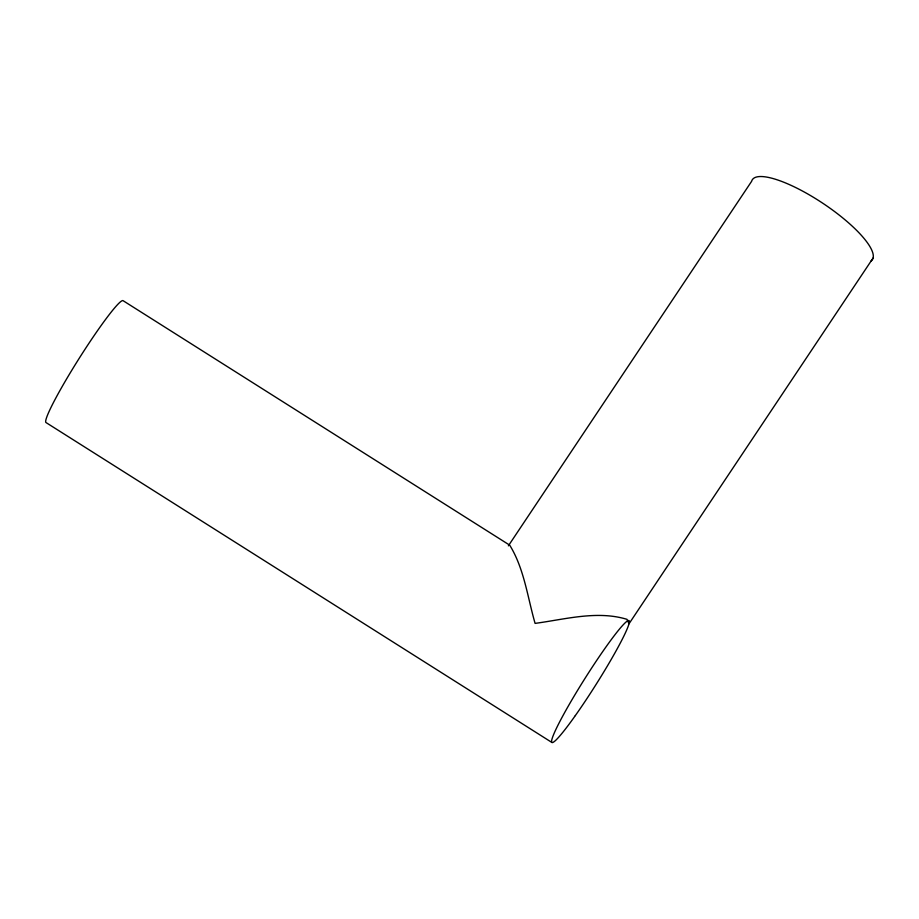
<?xml version="1.0" encoding="UTF-8"?>
<svg xmlns="http://www.w3.org/2000/svg" width="919" height="919" viewBox="0 0 919 919"><rect width="100%" height="100%" fill="white"/><g stroke="black" fill="none" stroke-linecap="round" stroke-linejoin="round"><path stroke-width="1.38" d="M508.379 545.829L751.627 181.307A72.107 19.483 33.7 0 1 823.608 203.788A72.107 19.483 33.7 0 1 870.833 261.214M873.05 258.09L628.998 623.794L626.999 619.337C597.155 610.239 565.139 619.36 535.088 623.381C527.54 597.258 524.198 568.585 509.712 545.174L123.157 300.731A72.107 6.295 -57.7 0 0 79.735 357.48A72.107 6.295 -57.7 0 0 45.95 422.522L551.859 742.437M575.34 715.579A72.107 6.295 -57.7 0 0 629.067 620.647A72.107 6.295 -57.7 0 0 566.989 708.388A72.107 6.295 -57.7 0 0 575.34 715.579"/></g></svg>
